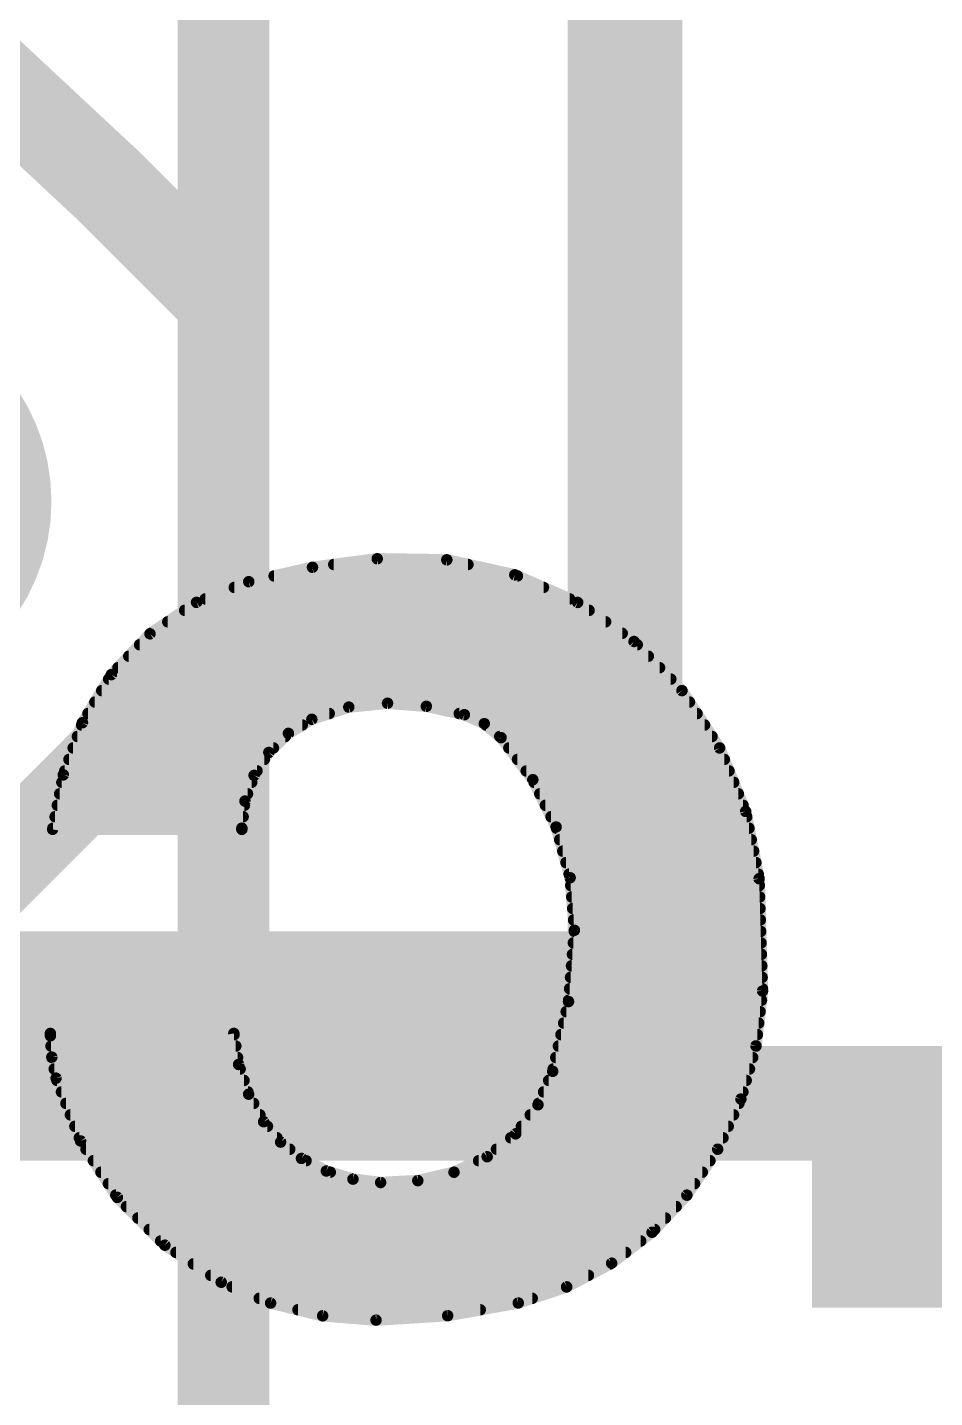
# Model space of a CAD drawing. Extents: x -29 to 78, y -15 to 21.
# Drawn here: x 5.027 to 7.036, y 6.968 to 10.004 of the extents above; entities that cross this region are included whole.
import ezdxf

# ---------------------------------------------------------------- set-up
doc = ezdxf.new("R2010")
doc.units = 0
for name, color, linetype in [('1', 12, 'CONTINUOUS'), ('16', 132, 'CONTINUOUS'), ('18', 110, 'CONTINUOUS'), ('22', 53, 'CONTINUOUS')]:
    doc.layers.add(name, color=color, linetype=linetype)

# ---------------------------------------------------------------- blocks, each defined once
blk = doc.blocks.new('RECT')
blk.add_solid([(-0.5, -0.5), (0.5, -0.5), (-0.5, 0.5), (0.5, 0.5)])
blk = doc.blocks.new('ROUNDV')
at = {"const_width": 0.5}
blk.add_lwpolyline([(0, -0.25, 1), (0, 0.25, 1), (0, -0.25)], format="xyb", dxfattribs=at)

msp = doc.modelspace()

# ---------------------------------------------------------------- linework, layer by layer
at = {"layer": '1'}
for points, const_width in [([(6.35, 7.874), (6.35, 15.24)], 0.254), ([(5.461, 8.636), (5.461, 11.43)], 0.2032), ([(5.461, 8.636), (4.445, 7.62)], 0.2032), ([(0, 7.874), (6.35, 7.874)], 0.254), ([(13.97, 7.62), (0, 7.62)], 0.254)]:
    msp.add_lwpolyline(points, dxfattribs=dict(at, const_width=const_width))
for points, const_width in [([(5.4969, 8.6001, 1), (5.4251, 8.6719)], 0.1016), ([(5.4102, 8.636, 1), (5.5118, 8.636)], 0.1016), ([(6.35, 7.8105, 1), (6.35, 7.9375)], 0.127), ([(6.2865, 7.874, 1), (6.4135, 7.874)], 0.127)]:
    msp.add_lwpolyline(points, format="xyb", dxfattribs=dict(at, const_width=const_width))
at = {"layer": '16'}
for points, const_width in [([(6.35, 7.874), (6.35, 15.24)], 0.254), ([(5.207, 9.652), (3.302, 11.43)], 0.2032), ([(5.207, 9.652), (5.461, 9.398)], 0.2032), ([(5.461, 9.398), (5.461, 4.953)], 0.2032), ([(0, 7.874), (6.35, 7.874)], 0.254), ([(13.97, 7.62), (0, 7.62)], 0.254)]:
    msp.add_lwpolyline(points, dxfattribs=dict(at, const_width=const_width))
for points, const_width in [([(5.2429, 9.6879, 1), (5.1711, 9.6161)], 0.1016), ([(5.1723, 9.6149, 1), (5.2417, 9.6891)], 0.1016), ([(5.5118, 9.398, 1), (5.4102, 9.398)], 0.1016), ([(5.4251, 9.3621, 1), (5.4969, 9.4339)], 0.1016), ([(6.35, 7.8105, 1), (6.35, 7.9375)], 0.127), ([(6.2865, 7.874, 1), (6.4135, 7.874)], 0.127)]:
    msp.add_lwpolyline(points, format="xyb", dxfattribs=dict(at, const_width=const_width))
at = {"layer": '22', "const_width": 0.0254}
for points in [[(5.8014, 8.8265), (5.658, 8.8076)], [(5.9556, 8.8241), (5.8014, 8.8265)], [(6.1062, 8.7909), (5.9556, 8.8241)], [(5.658, 8.8076), (5.5169, 8.7757)], [(5.7051, 8.8138), (6.0024, 8.8138)], [(6.2453, 8.7298), (6.1062, 8.7909)], [(5.5169, 8.7757), (5.4012, 8.7299)], [(5.4848, 8.763), (6.1697, 8.763)], [(5.5731, 8.7884), (6.1119, 8.7884)], [(5.4012, 8.7299), (5.2982, 8.6602)], [(5.4206, 8.7376), (6.2275, 8.7376)], [(6.3702, 8.6432), (6.2453, 8.7298)], [(5.375, 8.7122), (6.2707, 8.7122)], [(5.3375, 8.6868), (6.3073, 8.6868)], [(5.2982, 8.6602), (5.2126, 8.57)], [(5.2999, 8.6614), (6.344, 8.6614)], [(6.4763, 8.5344), (6.3702, 8.6432)], [(5.2511, 8.6106), (6.402, 8.6106)], [(5.2752, 8.636), (6.3773, 8.636)], [(5.2271, 8.5852), (6.4268, 8.5852)], [(5.2126, 8.57), (5.1486, 8.4633)], [(5.2065, 8.5598), (6.4516, 8.5598)], [(5.1913, 8.5344), (6.4764, 8.5344)], [(6.5597, 8.4074), (6.4763, 8.5344)], [(5.176, 8.509), (6.493, 8.509)], [(5.6566, 8.4709), (5.7384, 8.4979)], [(5.7384, 8.4979), (5.8242, 8.5065)], [(5.8242, 8.5065), (5.9102, 8.4997)], [(5.9102, 8.4997), (5.9944, 8.4811)], [(5.1486, 8.4633), (5.1061, 8.3478)], [(5.1467, 8.4582), (5.6355, 8.4582)], [(5.1608, 8.4836), (5.6951, 8.4836)], [(5.6048, 8.4397), (5.6566, 8.4709)], [(5.9831, 8.4836), (6.5097, 8.4836)], [(5.9944, 8.4811), (6.0385, 8.4613)], [(6.0385, 8.4613), (6.0757, 8.4303)], [(6.0422, 8.4582), (6.5264, 8.4582)], [(5.1374, 8.4328), (5.5978, 8.4328)], [(5.5615, 8.3975), (5.6048, 8.4397)], [(6.0727, 8.4328), (6.5431, 8.4328)], [(6.0757, 8.4303), (6.146, 8.3371)], [(5.128, 8.4074), (5.5716, 8.4074)], [(5.5288, 8.3466), (5.5615, 8.3975)], [(6.093, 8.4074), (6.5598, 8.4074)], [(6.6174, 8.2668), (6.5597, 8.4074)], [(5.1187, 8.382), (5.5515, 8.382)], [(6.1121, 8.382), (6.5702, 8.382)], [(5.1061, 8.3478), (5.0825, 8.2271)], [(5.1094, 8.3566), (5.5352, 8.3566)], [(5.5085, 8.2897), (5.5288, 8.3466)], [(6.1313, 8.3566), (6.5806, 8.3566)], [(6.146, 8.3371), (6.1976, 8.2324)], [(5.0979, 8.3058), (5.5142, 8.3058)], [(5.1029, 8.3312), (5.5233, 8.3312)], [(6.1489, 8.3312), (6.591, 8.3312)], [(6.1614, 8.3058), (6.6014, 8.3058)], [(5.0929, 8.2804), (5.5074, 8.2804)], [(5.5016, 8.2296), (5.5085, 8.2897)], [(6.1739, 8.2804), (6.6118, 8.2804)], [(5.088, 8.255), (5.5045, 8.255)], [(6.1864, 8.255), (6.6198, 8.255)], [(6.6472, 8.1178), (6.6174, 8.2668)], [(5.0825, 8.2271), (5.5016, 8.2271)], [(5.083, 8.2296), (5.5016, 8.2296)], [(5.5016, 8.2271), (5.5016, 8.2296)], [(6.1976, 8.2324), (6.2287, 8.1199)], [(6.1984, 8.2296), (6.6249, 8.2296)], [(6.2054, 8.2042), (6.6299, 8.2042)], [(6.2124, 8.1788), (6.635, 8.1788)], [(6.2194, 8.1534), (6.6401, 8.1534)], [(6.2264, 8.128), (6.6452, 8.128)], [(6.2287, 8.1199), (6.2382, 8.0035)], [(6.2301, 8.1026), (6.6477, 8.1026)], [(6.6548, 7.8689), (6.6472, 8.1178)], [(6.2322, 8.0772), (6.6484, 8.0772)], [(6.2343, 8.0518), (6.6492, 8.0518)], [(6.2382, 8.0035), (6.2251, 7.8456)], [(6.2363, 8.0264), (6.65, 8.0264)], [(6.238, 8.001), (6.6508, 8.001)], [(6.2359, 7.9756), (6.6515, 7.9756)], [(6.2338, 7.9502), (6.6523, 7.9502)], [(6.2317, 7.9248), (6.6531, 7.9248)], [(6.2296, 7.8994), (6.6539, 7.8994)], [(6.2275, 7.874), (6.6546, 7.874)], [(6.6403, 7.7473), (6.6548, 7.8689)], [(6.2251, 7.8456), (6.19, 7.6911)], [(6.22, 7.8232), (6.6493, 7.8232)], [(6.2253, 7.8486), (6.6524, 7.8486)], [(6.2142, 7.7978), (6.6463, 7.7978)], [(5.4839, 7.7749), (5.0775, 7.7749)], [(5.0775, 7.7749), (5.0775, 7.7699)], [(5.0775, 7.7724), (5.4843, 7.7724)], [(5.0775, 7.7699), (5.0807, 7.7225)], [(5.4945, 7.7062), (5.4839, 7.7749)], [(6.2085, 7.7724), (6.6433, 7.7724)], [(5.079, 7.747), (5.4882, 7.747)], [(6.2027, 7.747), (6.6402, 7.747)], [(6.6069, 7.6296), (6.6403, 7.7473)], [(5.0807, 7.7225), (5.0902, 7.6759)], [(5.0809, 7.7216), (5.4921, 7.7216)], [(5.5167, 7.6404), (5.4945, 7.7062)], [(6.1969, 7.7216), (6.633, 7.7216)], [(5.0861, 7.6962), (5.4978, 7.6962)], [(5.0902, 7.6759), (5.1444, 7.5368)], [(5.0922, 7.6708), (5.5064, 7.6708)], [(6.19, 7.6911), (6.1574, 7.6169)], [(6.1811, 7.6708), (6.6186, 7.6708)], [(6.1912, 7.6962), (6.6258, 7.6962)], [(5.1021, 7.6454), (5.515, 7.6454)], [(5.5499, 7.5794), (5.5167, 7.6404)], [(6.1699, 7.6454), (6.6114, 7.6454)], [(5.112, 7.62), (5.5278, 7.62)], [(6.1574, 7.6169), (6.1081, 7.5526)], [(6.1588, 7.62), (6.6024, 7.62)], [(6.5554, 7.5185), (6.6069, 7.6296)], [(5.1219, 7.5946), (5.5416, 7.5946)], [(5.5874, 7.5342), (5.5499, 7.5794)], [(6.1403, 7.5946), (6.5907, 7.5946)], [(5.1318, 7.5692), (5.5584, 7.5692)], [(6.1081, 7.5526), (6.0449, 7.5019)], [(6.1208, 7.5692), (6.5789, 7.5692)], [(5.1417, 7.5438), (5.5794, 7.5438)], [(5.1444, 7.5368), (5.2259, 7.4117)], [(5.1564, 7.5184), (5.6077, 7.5184)], [(5.6337, 7.4981), (5.5874, 7.5342)], [(6.0655, 7.5184), (6.5554, 7.5184)], [(6.0972, 7.5438), (6.5671, 7.5438)], [(6.4872, 7.4168), (6.5554, 7.5185)], [(5.1729, 7.493), (5.6438, 7.493)], [(5.6888, 7.4702), (5.6337, 7.4981)], [(6.0449, 7.5019), (5.9715, 7.4676)], [(6.026, 7.493), (6.5383, 7.493)], [(5.1895, 7.4676), (5.6974, 7.4676)], [(5.7478, 7.4523), (5.6888, 7.4702)], [(5.9715, 7.4676), (5.8913, 7.449)], [(5.9715, 7.4676), (6.5213, 7.4676)], [(5.206, 7.4422), (6.5042, 7.4422)], [(5.809, 7.4447), (5.7478, 7.4523)], [(5.8913, 7.449), (5.809, 7.4447)], [(5.2226, 7.4168), (6.4872, 7.4168)], [(5.2259, 7.4117), (5.3312, 7.3059)], [(6.4101, 7.3345), (6.4872, 7.4168)], [(5.2461, 7.3914), (6.4634, 7.3914)], [(5.2714, 7.366), (6.4396, 7.366)], [(5.2966, 7.3406), (6.4158, 7.3406)], [(6.3205, 7.2661), (6.4101, 7.3345)], [(5.3219, 7.3152), (6.3848, 7.3152)], [(5.3312, 7.3059), (5.4559, 7.2238)], [(5.3556, 7.2898), (6.3516, 7.2898)], [(5.3942, 7.2644), (6.3173, 7.2644)], [(6.2208, 7.2134), (6.3205, 7.2661)], [(5.4328, 7.239), (6.2692, 7.239)], [(5.4559, 7.2238), (5.5652, 7.1777)], [(5.4801, 7.2136), (6.2211, 7.2136)], [(6.1138, 7.178), (6.2208, 7.2134)], [(5.5402, 7.1882), (6.1446, 7.1882)], [(5.5652, 7.1777), (5.6805, 7.1494)], [(5.6259, 7.1628), (6.0296, 7.1628)], [(5.9574, 7.1498), (6.1138, 7.178)], [(5.6805, 7.1494), (5.7988, 7.1399)], [(5.7988, 7.1399), (5.9574, 7.1498)]]:
    msp.add_lwpolyline(points, dxfattribs=at)
at = {"layer": '22', "const_width": 0.0127}
for points in [[(5.8015, 8.8328, 1), (5.8013, 8.8202)], [(5.8022, 8.8202, 1), (5.8006, 8.8328)], [(5.957, 8.8303, 1), (5.9542, 8.8179)], [(5.9555, 8.8178, 1), (5.9557, 8.8305)], [(5.6572, 8.8139, 1), (5.6588, 8.8013)], [(5.6594, 8.8014, 1), (5.6566, 8.8138)], [(5.7051, 8.8201, 1), (5.7051, 8.8075)], [(6.0024, 8.8075, 1), (6.0024, 8.8201)], [(6.1088, 8.7967, 1), (6.1036, 8.7851)], [(6.1048, 8.7847, 1), (6.1076, 8.7971)], [(5.4848, 8.7693, 1), (5.4848, 8.7567)], [(5.5155, 8.7819, 1), (5.5183, 8.7695)], [(5.5192, 8.7698, 1), (5.5146, 8.7816)], [(5.5731, 8.7948, 1), (5.5731, 8.7821)], [(6.1119, 8.7821, 1), (6.1119, 8.7948)], [(6.1697, 8.7567, 1), (6.1697, 8.7693)], [(5.3989, 8.7358, 1), (5.4036, 8.724)], [(5.4048, 8.7247, 1), (5.3977, 8.7352)], [(5.4206, 8.7439, 1), (5.4206, 8.7313)], [(6.2275, 8.7313, 1), (6.2275, 8.7439)], [(6.2489, 8.735, 1), (6.2417, 8.7245)], [(6.2428, 8.7239, 1), (6.2479, 8.7356)], [(5.375, 8.7186, 1), (5.375, 8.7059)], [(6.2707, 8.7059, 1), (6.2707, 8.7186)], [(5.3375, 8.6931, 1), (5.3375, 8.6805)], [(6.3073, 8.6805, 1), (6.3073, 8.6931)], [(5.2946, 8.6655, 1), (5.3017, 8.655)], [(5.2999, 8.6677, 1), (5.2999, 8.6551)], [(5.3028, 8.6559, 1), (5.2936, 8.6646)], [(6.344, 8.6551, 1), (6.344, 8.6677)], [(6.3748, 8.6476, 1), (6.3657, 8.6388)], [(6.3666, 8.638, 1), (6.3738, 8.6484)], [(5.2511, 8.6169, 1), (5.2511, 8.6043)], [(5.2752, 8.6424, 1), (5.2752, 8.6297)], [(6.3773, 8.6297, 1), (6.3773, 8.6424)], [(6.402, 8.6043, 1), (6.402, 8.6169)], [(5.2271, 8.5915, 1), (5.2271, 8.5789)], [(6.4268, 8.5789, 1), (6.4268, 8.5915)], [(5.2065, 8.5662, 1), (5.2065, 8.5535)], [(5.208, 8.5743, 1), (5.2172, 8.5656)], [(5.2181, 8.5667, 1), (5.2072, 8.5732)], [(6.4516, 8.5535, 1), (6.4516, 8.5662)], [(5.1913, 8.5407, 1), (5.1913, 8.5281)], [(6.4816, 8.5379, 1), (6.471, 8.5309)], [(6.4718, 8.53, 1), (6.4809, 8.5389)], [(6.4764, 8.5281, 1), (6.4764, 8.5407)], [(5.176, 8.5153, 1), (5.176, 8.5027)], [(5.7378, 8.5042, 1), (5.7391, 8.4916)], [(5.7404, 8.4919, 1), (5.7364, 8.504)], [(5.8247, 8.5128, 1), (5.8237, 8.5002)], [(5.8248, 8.5002, 1), (5.8236, 8.5128)], [(5.9115, 8.5059, 1), (5.9088, 8.4935)], [(5.9097, 8.4933, 1), (5.9107, 8.506)], [(6.493, 8.5027, 1), (6.493, 8.5153)], [(5.1467, 8.4645, 1), (5.1467, 8.4519)], [(5.1432, 8.4666, 1), (5.154, 8.46)], [(5.1546, 8.4611, 1), (5.1426, 8.4655)], [(5.1608, 8.49, 1), (5.1608, 8.4773)], [(5.6355, 8.4519, 1), (5.6355, 8.4645)], [(5.6546, 8.4769, 1), (5.6586, 8.4649)], [(5.6599, 8.4655, 1), (5.6533, 8.4763)], [(5.6951, 8.4773, 1), (5.6951, 8.49)], [(5.9831, 8.49, 1), (5.9831, 8.4773)], [(5.997, 8.4869, 1), (5.9918, 8.4753)], [(5.993, 8.4749, 1), (5.9958, 8.4873)], [(6.0426, 8.4661, 1), (6.0345, 8.4564)], [(6.0359, 8.4555, 1), (6.0411, 8.4671)], [(6.0422, 8.4645, 1), (6.0422, 8.4519)], [(6.5097, 8.4773, 1), (6.5097, 8.49)], [(6.5264, 8.4519, 1), (6.5264, 8.4645)], [(5.1374, 8.4391, 1), (5.1374, 8.4265)], [(5.5978, 8.4265, 1), (5.5978, 8.4391)], [(5.6015, 8.4451, 1), (5.6081, 8.4342)], [(5.6092, 8.4351, 1), (5.6004, 8.4442)], [(6.0727, 8.4391, 1), (6.0727, 8.4265)], [(6.0808, 8.4341, 1), (6.0706, 8.4265)], [(6.0716, 8.4254, 1), (6.0798, 8.4352)], [(6.5431, 8.4265, 1), (6.5431, 8.4391)], [(5.128, 8.4138, 1), (5.128, 8.4011)], [(5.557, 8.4021, 1), (5.5659, 8.393)], [(5.5668, 8.3941, 1), (5.5561, 8.4009)], [(5.5716, 8.4011, 1), (5.5716, 8.4138)], [(6.093, 8.4138, 1), (6.093, 8.4011)], [(6.5656, 8.4098, 1), (6.5539, 8.405)], [(6.5544, 8.4039, 1), (6.5651, 8.4109)], [(6.5598, 8.4011, 1), (6.5598, 8.4138)], [(5.1187, 8.3883, 1), (5.1187, 8.3757)], [(5.5515, 8.3757, 1), (5.5515, 8.3883)], [(6.1121, 8.3883, 1), (6.1121, 8.3757)], [(6.5702, 8.3757, 1), (6.5702, 8.3883)], [(5.1124, 8.3466, 1), (5.0999, 8.3491)], [(5.1002, 8.35, 1), (5.1121, 8.3456)], [(5.1094, 8.3629, 1), (5.1094, 8.3503)], [(5.5234, 8.3501, 1), (5.5341, 8.3432)], [(5.5348, 8.3445, 1), (5.5228, 8.3488)], [(5.5352, 8.3503, 1), (5.5352, 8.3629)], [(6.1313, 8.3629, 1), (6.1313, 8.3503)], [(6.1517, 8.3399, 1), (6.1403, 8.3343)], [(6.1409, 8.3333, 1), (6.1511, 8.3409)], [(6.5806, 8.3503, 1), (6.5806, 8.3629)], [(5.0979, 8.3121, 1), (5.0979, 8.2995)], [(5.1029, 8.3376, 1), (5.1029, 8.3249)], [(5.5142, 8.2995, 1), (5.5142, 8.3121)], [(5.5233, 8.3249, 1), (5.5233, 8.3376)], [(6.1489, 8.3376, 1), (6.1489, 8.3249)], [(6.1614, 8.3121, 1), (6.1614, 8.2995)], [(6.591, 8.3249, 1), (6.591, 8.3376)], [(6.6014, 8.2995, 1), (6.6014, 8.3121)], [(5.0929, 8.2867, 1), (5.0929, 8.2741)], [(5.5148, 8.289, 1), (5.5022, 8.2904)], [(5.5025, 8.2918, 1), (5.5145, 8.2875)], [(5.5074, 8.2741, 1), (5.5074, 8.2867)], [(6.1739, 8.2867, 1), (6.1739, 8.2741)], [(6.6118, 8.2741, 1), (6.6118, 8.2867)], [(5.088, 8.2614, 1), (5.088, 8.2487)], [(5.5045, 8.2487, 1), (5.5045, 8.2614)], [(6.1864, 8.2614, 1), (6.1864, 8.2487)], [(6.6236, 8.2681, 1), (6.6112, 8.2656)], [(6.6115, 8.2644, 1), (6.6233, 8.2692)], [(6.6198, 8.2487, 1), (6.6198, 8.2614)], [(5.0825, 8.2334, 1), (5.0825, 8.2208)], [(5.0763, 8.2283, 1), (5.0887, 8.2259)], [(5.083, 8.2359, 1), (5.083, 8.2233)], [(5.508, 8.2296, 1), (5.4952, 8.2296)], [(5.4952, 8.2271, 1), (5.508, 8.2271)], [(5.4953, 8.2303, 1), (5.5079, 8.2289)], [(5.5016, 8.2233, 1), (5.5016, 8.2359)], [(5.5016, 8.2208, 1), (5.5016, 8.2334)], [(6.2037, 8.2341, 1), (6.1915, 8.2307)], [(6.1919, 8.2296, 1), (6.2033, 8.2352)], [(6.1984, 8.2359, 1), (6.1984, 8.2233)], [(6.6249, 8.2233, 1), (6.6249, 8.2359)], [(6.2054, 8.2105, 1), (6.2054, 8.1979)], [(6.6299, 8.1979, 1), (6.6299, 8.2105)], [(6.2124, 8.1852, 1), (6.2124, 8.1725)], [(6.2194, 8.1597, 1), (6.2194, 8.1471)], [(6.635, 8.1725, 1), (6.635, 8.1852)], [(6.6401, 8.1471, 1), (6.6401, 8.1597)], [(6.2264, 8.1343, 1), (6.2264, 8.1217)], [(6.6452, 8.1217, 1), (6.6452, 8.1343)], [(6.235, 8.1204, 1), (6.2224, 8.1193)], [(6.2226, 8.1182, 1), (6.2348, 8.1215)], [(6.2301, 8.109, 1), (6.2301, 8.0963)], [(6.6535, 8.118, 1), (6.6409, 8.1176)], [(6.641, 8.1166, 1), (6.6534, 8.119)], [(6.6477, 8.0963, 1), (6.6477, 8.109)], [(6.2322, 8.0836, 1), (6.2322, 8.0709)], [(6.6484, 8.0709, 1), (6.6484, 8.0836)], [(6.2343, 8.0581, 1), (6.2343, 8.0455)], [(6.6492, 8.0455, 1), (6.6492, 8.0581)], [(6.2363, 8.0328, 1), (6.2363, 8.0201)], [(6.238, 8.0074, 1), (6.238, 7.9947)], [(6.2445, 8.003, 1), (6.2319, 8.004)], [(6.65, 8.0201, 1), (6.65, 8.0328)], [(6.6508, 7.9947, 1), (6.6508, 8.0074)], [(6.2359, 7.982, 1), (6.2359, 7.9692)], [(6.2319, 8.003, 1), (6.2445, 8.004)], [(6.6515, 7.9692, 1), (6.6515, 7.982)], [(6.2338, 7.9566, 1), (6.2338, 7.9439)], [(6.6523, 7.9439, 1), (6.6523, 7.9566)], [(6.2317, 7.9312, 1), (6.2317, 7.9184)], [(6.6531, 7.9184, 1), (6.6531, 7.9312)], [(6.2296, 7.9058, 1), (6.2296, 7.893)], [(6.6539, 7.893, 1), (6.6539, 7.9058)], [(6.2275, 7.8804, 1), (6.2275, 7.8677)], [(6.6611, 7.8681, 1), (6.6485, 7.8697)], [(6.6485, 7.8687, 1), (6.6611, 7.8691)], [(6.6546, 7.8677, 1), (6.6546, 7.8804)], [(6.22, 7.8296, 1), (6.22, 7.8168)], [(6.2188, 7.8461, 1), (6.2314, 7.8451)], [(6.2253, 7.855, 1), (6.2253, 7.8422)], [(6.2313, 7.8442, 1), (6.2189, 7.847)], [(6.6493, 7.8168, 1), (6.6493, 7.8296)], [(6.6524, 7.8422, 1), (6.6524, 7.855)], [(6.2142, 7.8042, 1), (6.2142, 7.7915)], [(6.6463, 7.7915, 1), (6.6463, 7.8042)], [(5.0775, 7.7788, 1), (5.0775, 7.766)], [(5.0775, 7.7813, 1), (5.0775, 7.7686)], [(5.0838, 7.7703, 1), (5.0712, 7.7695)], [(5.0839, 7.7749, 1), (5.0712, 7.7749)], [(5.0712, 7.7699, 1), (5.0839, 7.7699)], [(5.4902, 7.7759, 1), (5.4776, 7.7739)], [(5.4839, 7.7686, 1), (5.4839, 7.7813)], [(5.4843, 7.766, 1), (5.4843, 7.7788)], [(6.2085, 7.7788, 1), (6.2085, 7.766)], [(6.6433, 7.766, 1), (6.6433, 7.7788)], [(5.079, 7.7534, 1), (5.079, 7.7407)], [(5.4882, 7.7407, 1), (5.4882, 7.7534)], [(6.2027, 7.7534, 1), (6.2027, 7.7407)], [(6.634, 7.7481, 1), (6.6466, 7.7466)], [(6.6464, 7.7456, 1), (6.6342, 7.7491)], [(6.6402, 7.7407, 1), (6.6402, 7.7534)], [(5.0869, 7.7237, 1), (5.0745, 7.7212)], [(5.0744, 7.722, 1), (5.087, 7.7229)], [(5.0809, 7.728, 1), (5.0809, 7.7153)], [(5.5005, 7.7083, 1), (5.4884, 7.7042)], [(5.4882, 7.7053, 1), (5.5007, 7.7072)], [(5.4921, 7.7153, 1), (5.4921, 7.728)], [(6.1969, 7.728, 1), (6.1969, 7.7153)], [(6.633, 7.7153, 1), (6.633, 7.728)], [(5.0861, 7.7026, 1), (5.0861, 7.6898)], [(5.0961, 7.6782, 1), (5.0843, 7.6736)], [(5.084, 7.6746, 1), (5.0964, 7.6772)], [(5.0922, 7.6772, 1), (5.0922, 7.6645)], [(5.4978, 7.6898, 1), (5.4978, 7.7026)], [(5.5064, 7.6645, 1), (5.5064, 7.6772)], [(6.1811, 7.6772, 1), (6.1811, 7.6645)], [(6.1838, 7.6925, 1), (6.1962, 7.6897)], [(6.1958, 7.6885, 1), (6.1842, 7.6937)], [(6.1912, 7.7026, 1), (6.1912, 7.6898)], [(6.6186, 7.6645, 1), (6.6186, 7.6772)], [(6.6258, 7.6898, 1), (6.6258, 7.7026)], [(5.1021, 7.6518, 1), (5.1021, 7.6391)], [(5.5223, 7.6434, 1), (5.5111, 7.6374)], [(5.515, 7.6391, 1), (5.515, 7.6518)], [(6.1699, 7.6518, 1), (6.1699, 7.6391)], [(6.6114, 7.6391, 1), (6.6114, 7.6518)], [(5.112, 7.6264, 1), (5.112, 7.6136)], [(5.5107, 7.6384, 1), (5.5227, 7.6424)], [(5.5278, 7.6136, 1), (5.5278, 7.6264)], [(6.1516, 7.6195, 1), (6.1632, 7.6144)], [(6.1588, 7.6264, 1), (6.1588, 7.6136)], [(6.1625, 7.613, 1), (6.1524, 7.6208)], [(6.6008, 7.6313, 1), (6.613, 7.6278)], [(6.6126, 7.6269, 1), (6.6011, 7.6322)], [(6.6024, 7.6136, 1), (6.6024, 7.6264)], [(5.1219, 7.601, 1), (5.1219, 7.5883)], [(5.5416, 7.5883, 1), (5.5416, 7.601)], [(5.5548, 7.5835, 1), (5.545, 7.5753)], [(5.5443, 7.5764, 1), (5.5555, 7.5824)], [(6.1403, 7.601, 1), (6.1403, 7.5883)], [(6.5907, 7.5883, 1), (6.5907, 7.601)], [(5.1318, 7.5756, 1), (5.1318, 7.5629)], [(5.5584, 7.5629, 1), (5.5584, 7.5756)], [(6.1031, 7.5565, 1), (6.1132, 7.5487)], [(6.1121, 7.5476, 1), (6.1041, 7.5575)], [(6.1208, 7.5756, 1), (6.1208, 7.5629)], [(6.5789, 7.5629, 1), (6.5789, 7.5756)], [(5.1417, 7.5502, 1), (5.1417, 7.5374)], [(5.1497, 7.5403, 1), (5.1391, 7.5333)], [(5.1385, 7.5345, 1), (5.1503, 7.5391)], [(5.1564, 7.5248, 1), (5.1564, 7.5121)], [(5.5794, 7.5374, 1), (5.5794, 7.5502)], [(5.5913, 7.5392, 1), (5.5835, 7.5292)], [(5.5825, 7.5302, 1), (5.5923, 7.5383)], [(5.6077, 7.5121, 1), (5.6077, 7.5248)], [(6.0655, 7.5248, 1), (6.0655, 7.5121)], [(6.0972, 7.5502, 1), (6.0972, 7.5374)], [(6.5607, 7.5149, 1), (6.5501, 7.522)], [(6.5554, 7.5121, 1), (6.5554, 7.5248)], [(6.5671, 7.5374, 1), (6.5671, 7.5502)], [(5.1729, 7.4994, 1), (5.1729, 7.4867)], [(5.6366, 7.5038, 1), (5.6308, 7.4924)], [(5.6298, 7.4931, 1), (5.6376, 7.5031)], [(5.6438, 7.4867, 1), (5.6438, 7.4994)], [(6.026, 7.4994, 1), (6.026, 7.4867)], [(6.041, 7.5068, 1), (6.0489, 7.4969)], [(6.0476, 7.4961, 1), (6.0423, 7.5076)], [(6.5383, 7.4867, 1), (6.5383, 7.4994)], [(6.5497, 7.5211, 1), (6.5612, 7.5158)], [(5.1895, 7.474, 1), (5.1895, 7.4612)], [(5.6906, 7.4763, 1), (5.6869, 7.4642)], [(5.6859, 7.4646, 1), (5.6916, 7.4759)], [(5.6974, 7.4612, 1), (5.6974, 7.474)], [(5.9715, 7.474, 1), (5.9715, 7.4612)], [(5.9688, 7.4734, 1), (5.9742, 7.4618)], [(5.9729, 7.4614, 1), (5.9701, 7.4738)], [(6.5213, 7.4612, 1), (6.5213, 7.474)], [(5.206, 7.4486, 1), (5.206, 7.4359)], [(5.7485, 7.4586, 1), (5.747, 7.446)], [(5.7459, 7.4462, 1), (5.7496, 7.4583)], [(5.8087, 7.451, 1), (5.8093, 7.4384)], [(5.8082, 7.4384, 1), (5.8098, 7.451)], [(5.8898, 7.4551, 1), (5.8927, 7.4428)], [(5.8916, 7.4426, 1), (5.8909, 7.4553)], [(6.5042, 7.4359, 1), (6.5042, 7.4486)], [(5.2226, 7.4232, 1), (5.2226, 7.4104)], [(5.2304, 7.4162, 1), (5.2214, 7.4072)], [(5.2206, 7.4082, 1), (5.2312, 7.4152)], [(6.4819, 7.4203, 1), (6.4925, 7.4133)], [(6.4918, 7.4125, 1), (6.4826, 7.4211)], [(6.4872, 7.4104, 1), (6.4872, 7.4232)], [(5.2461, 7.3978, 1), (5.2461, 7.385)], [(5.2714, 7.3724, 1), (5.2714, 7.3597)], [(6.4396, 7.3597, 1), (6.4396, 7.3724)], [(6.4634, 7.385, 1), (6.4634, 7.3978)], [(5.2966, 7.347, 1), (5.2966, 7.3342)], [(6.414, 7.3295, 1), (6.4063, 7.3396)], [(6.4158, 7.3342, 1), (6.4158, 7.347)], [(5.3219, 7.3216, 1), (5.3219, 7.3088)], [(5.3347, 7.3112, 1), (5.3277, 7.3006)], [(5.3267, 7.3014, 1), (5.3357, 7.3104)], [(6.3848, 7.3088, 1), (6.3848, 7.3216)], [(6.4055, 7.3388, 1), (6.4148, 7.3302)], [(5.3556, 7.2962, 1), (5.3556, 7.2835)], [(6.3516, 7.2835, 1), (6.3516, 7.2962)], [(5.3942, 7.2708, 1), (5.3942, 7.258)], [(6.3167, 7.2711, 1), (6.3244, 7.261)], [(6.3173, 7.258, 1), (6.3173, 7.2708)], [(6.3235, 7.2605, 1), (6.3176, 7.2717)], [(5.4328, 7.2454, 1), (5.4328, 7.2327)], [(5.4584, 7.2297, 1), (5.4534, 7.2179)], [(5.4524, 7.2185, 1), (5.4594, 7.2291)], [(5.4801, 7.22, 1), (5.4801, 7.2073)], [(6.2179, 7.2191, 1), (6.2238, 7.2078)], [(6.2228, 7.2074, 1), (6.2188, 7.2195)], [(6.2211, 7.2073, 1), (6.2211, 7.22)], [(6.2692, 7.2327, 1), (6.2692, 7.2454)], [(5.5402, 7.1946, 1), (5.5402, 7.1818)], [(6.1446, 7.1818, 1), (6.1446, 7.1946)], [(5.5667, 7.1838, 1), (5.5637, 7.1715)], [(5.5628, 7.1718, 1), (5.5677, 7.1835)], [(5.6259, 7.1692, 1), (5.6259, 7.1565)], [(6.0296, 7.1565, 1), (6.0296, 7.1692)], [(6.1118, 7.184, 1), (6.1158, 7.172)], [(6.1149, 7.1718, 1), (6.1127, 7.1842)], [(5.681, 7.1558, 1), (5.68, 7.1431)], [(5.679, 7.1433, 1), (5.682, 7.1556)], [(5.7984, 7.1462, 1), (5.7992, 7.1336)], [(5.7983, 7.1336, 1), (5.7993, 7.1462)], [(5.9563, 7.156, 1), (5.9585, 7.1435)], [(5.9578, 7.1434, 1), (5.957, 7.1561)]]:
    msp.add_lwpolyline(points, format="xyb", dxfattribs=at)

# ---------------------------------------------------------------- block references
at = {"layer": '18', "xscale": 0.889, "yscale": 0.889}
msp.add_blockref('ROUNDV', (4.6355, 8.9535), dxfattribs=at)
msp.add_blockref('ROUNDV', (4.6355, 8.9535), dxfattribs=at)
at = {"layer": '22', "xscale": 0.4953, "yscale": 0.4851, "rotation": 180}
msp.add_blockref('RECT', (7.0117, 7.4104), dxfattribs=at)

doc.saveas('drawing.dxf')
